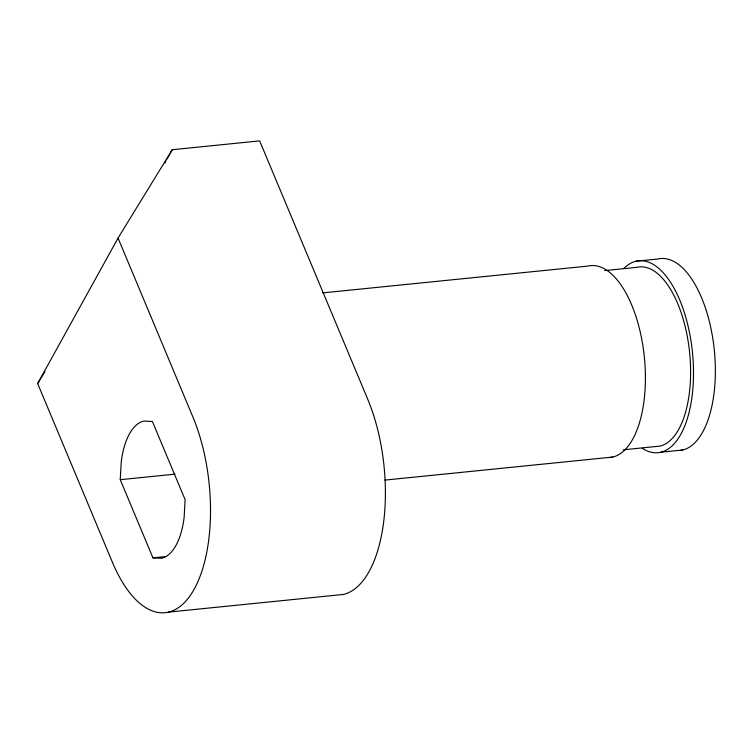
<?xml version="1.0" encoding="UTF-8"?>
<svg xmlns="http://www.w3.org/2000/svg" width="753" height="753" viewBox="0 0 753 753"><rect width="100%" height="100%" fill="white"/><g stroke="black" fill="none" stroke-linecap="round" stroke-linejoin="round"><path stroke-width="1.13" d="M120.245 479.689L121.242 461.834A69.285 31.805 84.2 0 1 143.767 421.078L152.407 421.501L185.116 499.672L184.118 517.527A69.285 31.805 84.2 0 1 161.594 558.284L152.953 557.86L120.245 479.689L175.035 474.145M118.052 238.061L192.881 416.946A123.652 56.767 84.2 0 1 194.255 589.062A123.652 56.767 84.2 0 1 112.479 562.416L37.65 383.531L118.052 238.061L172.23 149.725L259.663 140.886L367.746 399.269A123.652 56.767 84.2 0 1 343.443 594.437L168.578 612.114M164.869 163.043L165.999 160.991M167.138 158.939L172.23 149.725M37.65 383.531L44.954 371.624M322.764 292.879L587.895 266.082A96.45 44.276 84.2 0 1 644.126 354.945A96.45 44.276 84.2 0 1 609.271 457.589M635.984 261.216L657.849 259.013A96.45 44.276 84.2 0 1 713.929 346.625A96.45 44.276 84.2 0 1 680.373 450.416M604.725 270.581L636.784 267.343A90.266 41.443 84.2 0 1 688.976 347.011A90.266 41.443 84.2 0 1 659.995 446.096L623.362 449.795M384.943 480.094L612.707 457.071M660.795 452.214L682.651 450.002M152.953 557.86L165.773 556.571M623.653 268.623A96.45 44.276 84.2 0 1 692.393 351.745A96.45 44.276 84.2 0 1 642.271 448.299"/></g></svg>
